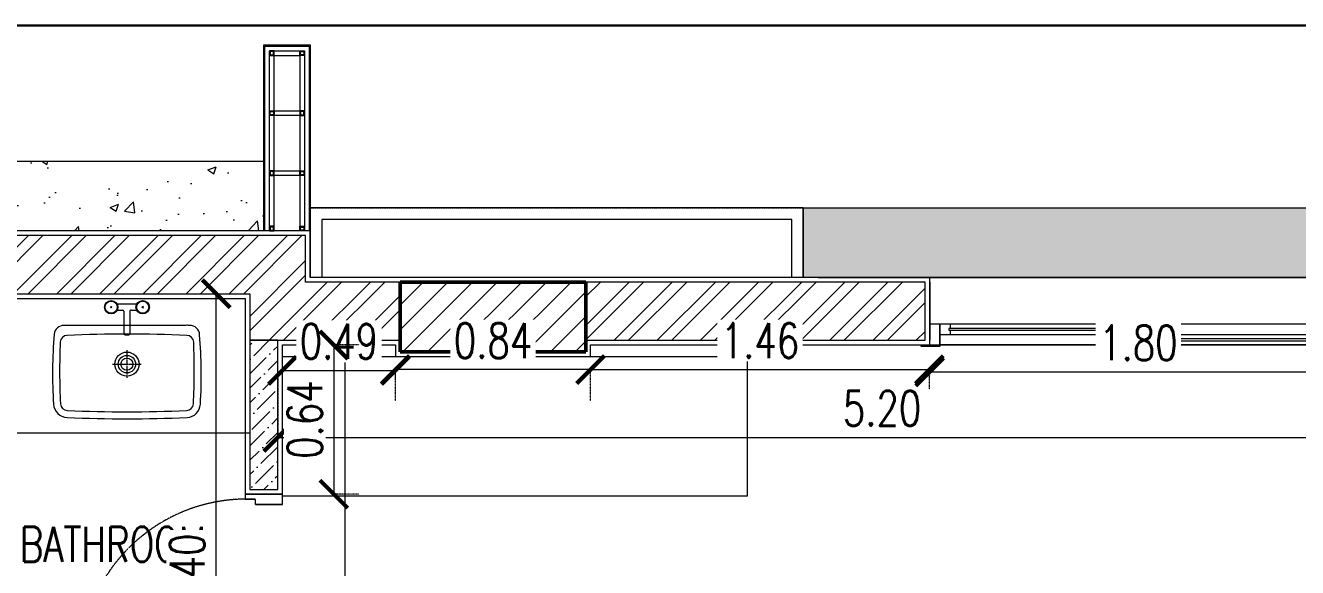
# Model space of a CAD drawing. Header units: metres. Extents: x 0 to 104350, y 982 to 43174.
# Drawn here: x 61033 to 66507, y 24287 to 26618 of the extents above; entities that cross this region are included whole.
import ezdxf
from ezdxf.xclip import XClip

# ---------------------------------------------------------------- set-up
doc = ezdxf.new("R2010")
doc.units = ezdxf.units.M
doc.header["$XCLIPFRAME"] = 2
for name, pattern in [('DASHED2', [0.375, 0.25, -0.125]), ('DOT2', [0.125, 0, -0.125]), ('Suite layout 2$0$AM_DIN_G_W050', [13.75, 9.75, -1.5, 1, -1.5]), ('Suite layout 2$0$HIDDEN2', [0.1875, 0.125, -0.0625])]:
    doc.linetypes.add(name, pattern=pattern)
doc.layers.get('0').update_dxf_attribs({"lineweight": 30})
for name, color, linetype, lineweight in [('A-ANNO-DIMS', 1, 'Continuous', 0), ('A-ANNO-HATCH', 9, 'Continuous', 9), ('A-CLNG-GRID', 2, 'Continuous', 5), ('A-DOOR', 1, 'Continuous', 5), ('A-DOOR-FRAM', 1, 'Continuous', 0), ('A-ELEV-BACK', 1, 'Continuous', 0), ('A-FLOR-OVHD', 1, 'DASHED2', 0), ('A-FURN', 8, 'Continuous', 0), ('A-ROOM-NMBR', 1, 'Continuous', 0), ('A-SANR-FIXD', 1, 'Continuous', 0), ('A-SECT', 1, 'Continuous', 5), ('A-WALL', 3, 'Continuous', 18), ('A-WINDOW', 10, 'Continuous', 5), ('G-ANNO-HATCH', 8, 'Continuous', 0), ('HATCH', 8, 'Continuous', 0), ('S-COLS', 52, 'Continuous', 9)]:
    doc.layers.add(name, color=color, linetype=linetype, lineweight=lineweight)
doc.styles.add('$2$08-M-BLDG-1_50', font='romans.shx', dxfattribs={"width": 0.75, "height": 150})
doc.styles.add('Al-Jazi-text-100', font='romans.shx', dxfattribs={"width": 0.75, "height": 150})
doc.dimstyles.new('Al-Jazi-DIM 100', dxfattribs={"dimtxt": 150, "dimasz": 120, "dimexe": 0, "dimexo": 150, "dimgap": 50, "dimtad": 1, "dimlfac": 0.001, "dimzin": 1, "dimdsep": 46, "dimtxsty": 'Al-Jazi-text-100', "dimblk": 'ARCHTICK', "dimcen": 150, "dimclrd": 1, "dimclre": 256, "dimclrt": 2, "dimadec": 0, "dimazin": 0, "dimtfac": 1, "dimtix": 1, "dimtmove": 2, "dimatfit": 2, "dimfxl": 150, "dimtfill": 1, "dimtolj": 1, "dimlwd": 5, "dimlwe": 5, "dimarcsym": 0})
pattern_1 = [(45, (-134304.42, 35283.02), (-92.807765, 92.807765), []), (45, (-134242.55, 35283.02), (-92.807765, 92.807765), [])]

# ---------------------------------------------------------------- blocks, each defined once
blk = doc.blocks.new('*U120')
for p, q in [((-5317, 135773.3), (-5381.9, 135769.9)), ((-5339.3, 134971), (-5381.9, 135769.9)), ((-5289.4, 134973.7), (-5332, 135772.5)), ((-5376.6, 135670), (-5326.7, 135672.7)), ((-5354.2, 135671.2), (-5322.3, 135073.4)), ((-5349.2, 135671.5), (-5317.3, 135073.7)), ((-5344.7, 135072.2), (-5294.8, 135074.9)), ((-5339.3, 134971), (-5289.4, 134973.7))]:
    blk.add_line(p, q)
at = {"linetype": 'DASHED2'}
blk.add_arc((-5361.9, 135777.3), 806.6, 179.94933, 271.60294, dxfattribs=at)
at = {"layer": 'A-DOOR-FRAM'}
for p, q in [((-5301.7, 135954.4), (-5351.6, 135951.8)), ((-5292.1, 135774.7), (-5301.7, 135954.4)), ((-5292.1, 135774.7), (-5317, 135773.3))]:
    blk.add_line(p, q, dxfattribs=at)
for points in [[(-5351.6, 135951.8), (-5344.7, 135821.9), (-5319.7, 135823.3), (-5317, 135773.3)], [(-6143.5, 135779.3), (-6150.4, 135909.2), (-6200.4, 135906.5), (-6190.8, 135726.7), (-6165.8, 135728.1)], [(-6150.4, 135909.2), (-6143.5, 135779.3), (-6168.5, 135778), (-6165.8, 135728.1)]]:
    blk.add_lwpolyline(points, dxfattribs=at)
blk = doc.blocks.new('Suite layout 2$0$FTYR')
at = {"color": 4, "linetype": 'Suite layout 2$0$AM_DIN_G_W050'}
for p, q in [((-688.7, 13154.5), (-688.7, 13033.3)), ((-750.2, 13093.7), (-627.5, 13093.7))]:
    blk.add_line(p, q, dxfattribs=at)
blk.add_lwpolyline([(-376.1, 13219.7, 0.431589), (-418.4, 13259.6, 0.212962), (-423.5, 13260), (-427.7, 13260.8, 0.172404), (-435.4, 13260.4), (-942.1, 13260.4, 0.047487), (-951.4, 13259.7), (-955.2, 13260, 0.238832), (-959.1, 13259.6, 0.411833), (-1001.2, 13222.6, 0.039685), (-1004.3, 12921.6, 0.391118), (-946.3, 12864.4, 0.021976), (-429.7, 12864.4, 0.386851), (-372.7, 12921.6, 0.037895)], format="xyb", close=True)
for radius in [52, 37.5, 26]:
    blk.add_circle((-688.7, 13093.7), radius)
for centre, radius, start, end in [((-945.4, 13187.3), 30, 91.4479, 177.7601), ((-688.5, 7350.5), 5872.4, 87.4809, 92.5191), ((-431.3, 13187.3), 30, 2.2399, 88.5521), ((1640, 13065.9), 2618.3, 177.3163, 183.1297), ((-3128.5, 13069.1), 2729.8, 356.9309, 2.5066), ((-944.4, 12924.3), 30, 182.6696, 268.5559), ((-432.6, 12924.3), 30, 271.4441, 357.3304), ((-688.6, 18737.9), 5849.2, 267.48225, 272.51775)]:
    blk.add_arc(centre, radius, start, end)
blk = doc.blocks.new('*U138')
for p, q in [((-0.235, 0.0895), (1.4726, 0.0895)), ((-0.235, 0.0448), (-0.235, 0.0895)), ((0.5968, 0.0895), (0.5968, 0.026)), ((0.6418, 0.0895), (0.6418, 0.071)), ((0.6418, 0.063), (0.6418, 0)), ((1.4276, 0.0895), (1.4276, 0.071)), ((1.4276, 0.063), (1.4276, 0.0448)), ((1.4726, 0.0895), (1.4726, 0.0448)), ((1.4726, 0.0448), (-0.235, 0.0448)), ((1.4726, 0.0448), (-0.235, 0.0448)), ((-0.235, 0.0448), (-0.235, 0)), ((-0.235, 0), (1.4726, 0)), ((-0.19, 0.0445), (-0.19, 0.026)), ((-0.19, 0.018), (-0.19, 0)), ((0.5968, 0.018), (0.5968, 0)), ((1.4726, 0), (1.4726, 0.0448))]:
    blk.add_line(p, q)
for points in [[(-0.235, 0.0895), (-0.28, 0.0895), (-0.28, 0), (-0.235, 0)], [(-0.235, 0.0895), (1.4726, 0.0895), (1.4726, 0), (-0.235, 0)], [(0.6304, 0.071), (1.4339, 0.071), (1.4339, 0.063), (0.6304, 0.063)], [(1.4726, 0.0895), (1.5176, 0.0895), (1.5176, 0), (1.4726, 0)], [(-0.315, 0), (-0.235, 0), (-0.235, -0.0069), (-0.315, -0.0069)], [(-0.1963, 0.026), (0.609, 0.026), (0.609, 0.018), (-0.1963, 0.018)], [(1.5526, 0), (1.4726, 0), (1.4726, -0.0069), (1.5526, -0.0069)]]:
    blk.add_lwpolyline(points, close=True)
blk = doc.blocks.new('hjnhgfhgn')
at = {"layer": 'A-FLOR-OVHD'}
blk.add_lwpolyline([(101258.6, -22508.8), (101258.6, -20378.8), (97631.8, -20378.6), (97631.8, -11761.8), (99489.7, -11762.1), (99489.7, -9248.8), (101865.4, -9248.8), (101865.4, -9548.8), (99789.7, -9548.8), (99789.7, -12068.8), (97935.6, -12068.8), (97935.6, -14397.7), (97935.6, -20078.8), (101258.6, -20078.8), (101258.6, -22838.8)], dxfattribs=at)
blk.add_lwpolyline([(102065.4, -9448.9), (106681, -9449.1), (106681.1, -9249.2), (119821.4, -9248.9), (119821.4, -9448.8), (124432.6, -9448.8), (124432.6, -9748.8), (119521.4, -9748.8), (119521.4, -9548.8), (118379, -9549.7), (118379.3, -9548.8), (116502.9, -9548.8), (116502.9, -9549.9), (110624.8, -9549.9), (110624.9, -9548.9), (107856.9, -9548.8), (107856.9, -9548.8), (106976.6, -9548.8), (106976.6, -9748.8), (102065.4, -9748.8)], close=True, dxfattribs=at)
blk = doc.blocks.new('B GF')
at = {"layer": 'A-ANNO-HATCH', "true_color": 0x939598}
h = blk.add_hatch(dxfattribs=at)
h.set_pattern_fill('AR-CONC', color=252, scale=50)
h.set_pattern_definition([(50, (0, 0), (358.6301, -31.37607), [37.5, -412.5]), (355, (0, 0), (-69.3757, 376.0961), [30, -330]), (100.45144, (29.9, -2.6), (289.2544, 344.72), [31.8701, -350.5711]), (46.1842, (0, 100), (533.6207, -82.7596), [56.25, -618.75]), (96.63564, (44.47, 93.1), (467.331, 487.0593), [47.8052, -525.8569]), (351.18416, (0, 100), (467.331, 487.0593), [45, -495]), (21, (50, 75), (298.4535, -201.30945), [37.5, -412.5]), (326, (50, 75), (121.6577, 362.575), [30, -330]), (71.45144, (74.87, 58.22), (420.1112, 161.2656), [31.8701, -350.5711]), (37.5, (0, 0), (6.07993, 166.44693), [0, -326, 0, -335, 0, -331.25]), (7.5, (0, 0), (131.53477, 197.20586), [0, -191, 0, -318.5, 0, -126.25]), (327.5, (-111.5, 0), (266.91122, -11.27744), [0, -125, 0, -390, 0, -517.5]), (317.5, (-161.5, 0), (291.5931, 50.0525), [0, -162.5, 0, -259, 0, -367.5])])
h.paths.add_polyline_path([(147038.3, -10522.1), (146738.3, -10522.1), (146738.3, -9248.8), (149114, -9248.8), (149114, -9548.8), (147038.3, -9548.8)])
h = blk.add_hatch(dxfattribs=at)
h.set_pattern_fill('AR-CONC', color=252, scale=50)
h.set_pattern_definition([(50, (0, -9699.07), (358.6301, -31.37607), [37.5, -412.5]), (355, (0, -9699.07), (-69.3757, 376.0961), [30, -330]), (100.45144, (29.9, -9701.7), (289.2544, 344.72), [31.8701, -350.57106]), (46.1842, (0, -9599.07), (533.6207, -82.7596), [56.25, -618.75]), (96.63564, (44.47, -9605.96), (467.331, 487.0593), [47.8052, -525.8569]), (351.18416, (0, -9599.07), (467.331, 487.0593), [45, -495]), (21, (50, -9624.07), (298.45353, -201.30945), [37.5, -412.5]), (326, (50, -9624.07), (121.6577, 362.575), [30, -330]), (71.45144, (74.87, -9640.84), (420.1112, 161.2656), [31.8701, -350.57106]), (37.5, (0, -9699.07), (6.07993, 166.44693), [0, -326, 0, -335, 0, -331.25]), (7.5, (0, -9699.07), (131.53477, 197.20586), [0, -191, 0, -318.5, 0, -126.25]), (327.5, (-111.5, -9699.07), (266.91122, -11.27744), [0, -125, 0, -390, 0, -517.5]), (317.5, (-161.5, -9699.07), (291.5931, 50.0525), [0, -162.5, 0, -259, 0, -367.5])])
h.paths.add_polyline_path([(161718.1, -9548.8), (161711.7, -9248.4), (163283.3, -9248.4), (163289.7, -9548.8)])
h.paths.add_polyline_path([(169559.5, -9748.8), (169559.5, -9448.8), (167070, -9448.8), (167070, -9248.8), (153928.5, -9249.1), (153930.7, -9449.1), (151437.9, -9448.8), (151435.8, -9748.8), (154229.7, -9748.8), (154229.7, -9548.8), (166691, -9548.9), (166691, -9748.9), (171671.1, -9748.8), (171671.1, -9748.8)])
at = {"layer": 'A-ANNO-DIMS'}
blk.add_lwpolyline([(147038.3, -10522.1), (146738.3, -10522.1), (146738.3, -9248.8), (149114, -9248.8), (149114, -9548.8), (147038.3, -9548.8)], close=True, dxfattribs=at)
at = {"layer": 'A-ELEV-BACK'}
blk.add_lwpolyline([(171671.1, -9448.8), (171671.1, -9748.8), (166691, -9748.9), (166691, -9548.9), (154229.6, -9548.8), (154229.6, -9748.8), (151435.8, -9748.8), (151435.8, -9448.8), (153929.6, -9449.1), (153929.6, -9249.1), (167070, -9248.8), (167070, -9448.8)], close=True, dxfattribs=at)
blk = doc.blocks.new('gfbgg')
at = {"layer": 'A-ELEV-BACK'}
for points in [[(104187.1, -9748.8), (104187.1, -9448.7), (102065.4, -9448.7), (102065.4, -9748.8)], [(104137.1, -9748.8), (104137.1, -9498.7), (102115.4, -9498.7), (102115.4, -9748.8)]]:
    blk.add_lwpolyline(points, dxfattribs=at)
blk = doc.blocks.new('gtrgtgrtgtg')
at = {"layer": 'A-CLNG-GRID'}
blk.add_lwpolyline([(101865.4, -9548.8), (101865.4, -9148.8), (101865.4, -8748.8), (102065.4, -8748.8), (102065.4, -9548.8)], dxfattribs=at)
at = {"layer": 'A-SECT'}
for points in [[(101870.4, -9548.8), (101870.4, -9148.8), (101870.4, -8753.8), (102060.4, -8753.8), (102060.4, -9548.8)], [(101890.4, -9548.8), (101890.4, -9148.8), (101890.4, -8773.8), (102040.4, -8773.8), (102040.4, -9548.8)], [(101910.4, -9548.8), (101910.4, -9148.8), (101910.4, -8793.9), (102020.4, -8793.9), (102020.4, -9548.8)]]:
    blk.add_lwpolyline(points, dxfattribs=at)
for points in [[(101890.4, -8793.8), (101910.4, -8793.8), (101910.4, -8773.8), (101890.4, -8773.8)], [(101893.4, -8790.8), (101907.4, -8790.8), (101907.4, -8776.8), (101893.4, -8776.8)], [(102040.4, -8793.8), (102020.4, -8793.8), (102020.4, -8773.8), (102040.4, -8773.8)], [(102037.4, -8790.8), (102023.4, -8790.8), (102023.4, -8776.8), (102037.4, -8776.8)], [(101890.4, -9032.2), (101910.4, -9032.2), (101910.4, -9052.2), (101890.4, -9052.2)], [(101893.4, -9035.2), (101907.4, -9035.2), (101907.4, -9049.2), (101893.4, -9049.2)], [(101910.4, -9032.2), (102020.4, -9032.2), (102020.4, -9052.2), (101910.4, -9052.2)], [(102040.4, -9032.2), (102020.4, -9032.2), (102020.4, -9052.2), (102040.4, -9052.2)], [(102037.4, -9035.2), (102023.4, -9035.2), (102023.4, -9049.2), (102037.4, -9049.2)], [(101890.4, -9310.5), (101910.4, -9310.5), (101910.4, -9290.5), (101890.4, -9290.5)], [(101893.4, -9307.5), (101907.4, -9307.5), (101907.4, -9293.5), (101893.4, -9293.5)], [(101910.4, -9290.5), (102020.4, -9290.5), (102020.4, -9310.5), (101910.4, -9310.5)], [(102040.4, -9310.5), (102020.4, -9310.5), (102020.4, -9290.5), (102040.4, -9290.5)], [(102037.4, -9307.5), (102023.4, -9307.5), (102023.4, -9293.5), (102037.4, -9293.5)], [(101890.4, -9548.8), (101910.4, -9548.8), (101910.4, -9528.8), (101890.4, -9528.8)], [(101893.4, -9545.8), (101907.4, -9545.8), (101907.4, -9531.8), (101893.4, -9531.8)], [(102040.4, -9548.8), (102020.4, -9548.8), (102020.4, -9528.8), (102040.4, -9528.8)], [(102037.4, -9545.8), (102023.4, -9545.8), (102023.4, -9531.8), (102037.4, -9531.8)]]:
    blk.add_lwpolyline(points, close=True, dxfattribs=at)
blk = doc.blocks.new('Typical')
at = {"layer": 'S-COLS'}
h = blk.add_hatch(dxfattribs=at)
h.set_pattern_fill('FP_1', color=256, scale=1000, style=0, pattern_type=2)
h.set_pattern_definition([(45, (116748.97, -54336.016), (-53.033, 53.033), [])])
h.paths.add_polyline_path([(105916.2, -40786.4), (105916.2, -40486.4), (105116.2, -40486.4), (105116.2, -40786.4)])
at = {"layer": 'S-COLS', "lineweight": 50}
for p, q in [((105916.2, -40486.4), (105116.2, -40486.4)), ((105116.2, -40486.4), (105116.2, -40786.4)), ((105916.2, -40786.4), (105916.2, -40486.4)), ((105116.2, -40786.4), (105916.2, -40786.4))]:
    blk.add_line(p, q, dxfattribs=at)
blk = doc.blocks.new('_ArchTick')
at = {"color": 0, "linetype": 'ByBlock', "const_width": 0.15}
blk.add_lwpolyline([(-0.5, -0.5), (0.5, 0.5)], dxfattribs=at)
blk = doc.blocks.new('*D435')
at = {"layer": 'A-ANNO-DIMS', "linetype": 'DOT2', "lineweight": 5, "transparency": 16777216}
for p, q in [((61848.3, 25464.2), (61853.9, 25464.2)), ((61848.4, 23064.2), (61853.9, 23064.2))]:
    blk.add_line(p, q, dxfattribs=at)
at = {"layer": 'A-ANNO-DIMS', "color": 1, "lineweight": 5, "transparency": 16777216}
blk.add_line((61853.9, 23064.2), (61853.9, 25464.2), dxfattribs=at)
at = {"layer": 'Defpoints', "color": 0, "transparency": 16777216}
for p in [(61853.9, 25464.2), (61998.3, 25464.2), (61998.4, 23064.2)]:
    blk.add_point(p, dxfattribs=at)
at = {"layer": 'A-ANNO-DIMS', "color": 1, "lineweight": 5, "transparency": 16777216, "xscale": 120, "yscale": 120, "zscale": 120}
for p, rotation in [((61853.9, 25464.2), 90), ((61853.9, 23064.2), 270)]:
    blk.add_blockref('_ArchTick', p, dxfattribs=dict(at, rotation=rotation))
at = {"layer": 'A-ANNO-DIMS', "color": 2, "transparency": 16777216, "insert": (61728.9, 24264.2), "char_height": 150, "attachment_point": 5, "rotation": 90, "style": 'Al-Jazi-text-100', "bg_fill": 3, "box_fill_scale": 1.1, "bg_fill_color": 256, "bg_fill_true_color": 13158600, "bg_fill_transparency": 0}
blk.add_mtext('\\A1;2.40', dxfattribs=at)
blk = doc.blocks.new('*D437')
at = {"layer": 'A-ANNO-DIMS', "linetype": 'DOT2', "lineweight": 5, "transparency": 16777216}
for p, q in [((62118.4, 25114.2), (62118.4, 24846.4)), ((67319.5, 25114.2), (67319.5, 24846.4))]:
    blk.add_line(p, q, dxfattribs=at)
at = {"layer": 'A-ANNO-DIMS', "color": 1, "lineweight": 5, "transparency": 16777216}
blk.add_line((62118.4, 24846.4), (67319.5, 24846.4), dxfattribs=at)
at = {"layer": 'Defpoints', "color": 0, "transparency": 16777216}
for p in [(62118.4, 25264.2), (67319.5, 25264.2), (67319.5, 24846.4)]:
    blk.add_point(p, dxfattribs=at)
at = {"layer": 'A-ANNO-DIMS', "color": 1, "lineweight": 5, "transparency": 16777216, "xscale": 120, "yscale": 120, "zscale": 120, "rotation": 180}
blk.add_blockref('_ArchTick', (62118.4, 24846.4), dxfattribs=at)
at = {"layer": 'A-ANNO-DIMS', "color": 1, "lineweight": 5, "transparency": 16777216, "xscale": 120, "yscale": 120, "zscale": 120}
blk.add_blockref('_ArchTick', (67319.5, 24846.4), dxfattribs=at)
at = {"layer": 'A-ANNO-DIMS', "color": 2, "transparency": 16777216, "insert": (64718.9, 24971.4), "char_height": 150, "attachment_point": 5, "style": 'Al-Jazi-text-100', "bg_fill": 3, "box_fill_scale": 1.1, "bg_fill_color": 256, "bg_fill_true_color": 13158600, "bg_fill_transparency": 0}
blk.add_mtext('\\A1;5.20', dxfattribs=at)
blk = doc.blocks.new('*D442')
at = {"layer": 'A-ANNO-DIMS', "linetype": 'DOT2', "lineweight": 5, "transparency": 16777216}
for p, q in [((62268.4, 25264.2), (62407.8, 25264.2)), ((62268.4, 21264.2), (62407.8, 21264.2))]:
    blk.add_line(p, q, dxfattribs=at)
at = {"layer": 'A-ANNO-DIMS', "color": 1, "lineweight": 5, "transparency": 16777216}
blk.add_line((62407.8, 21264.2), (62407.8, 25264.2), dxfattribs=at)
at = {"layer": 'Defpoints', "color": 0, "transparency": 16777216}
for p in [(62118.4, 25264.2), (62407.8, 25264.2), (62118.4, 21264.2)]:
    blk.add_point(p, dxfattribs=at)
at = {"layer": 'A-ANNO-DIMS', "color": 1, "lineweight": 5, "transparency": 16777216, "xscale": 120, "yscale": 120, "zscale": 120}
for p, rotation in [((62407.8, 25264.2), 90), ((62407.8, 21264.2), 270)]:
    blk.add_blockref('_ArchTick', p, dxfattribs=dict(at, rotation=rotation))
at = {"layer": 'A-ANNO-DIMS', "color": 2, "transparency": 16777216, "insert": (62282.8, 23264.2), "char_height": 150, "attachment_point": 5, "rotation": 90, "style": 'Al-Jazi-text-100', "bg_fill": 3, "box_fill_scale": 1.1, "bg_fill_color": 256, "bg_fill_true_color": 13158600, "bg_fill_transparency": 0}
blk.add_mtext('\\A1;4.00', dxfattribs=at)
blk = doc.blocks.new('*D628')
at = {"layer": 'A-ANNO-DIMS', "linetype": 'DOT2', "lineweight": 5, "transparency": 16777216}
for p, q in [((63464.8, 25004.1), (63464.8, 25138)), ((64922.3, 25054.1), (64922.3, 25138))]:
    blk.add_line(p, q, dxfattribs=at)
at = {"layer": 'A-ANNO-DIMS', "color": 1, "lineweight": 5, "transparency": 16777216}
blk.add_line((63464.8, 25138), (64922.3, 25138), dxfattribs=at)
at = {"layer": 'Defpoints', "color": 0, "transparency": 16777216}
for p in [(64922.3, 25204.1), (63464.8, 25154.1), (64922.3, 25138)]:
    blk.add_point(p, dxfattribs=at)
at = {"layer": 'A-ANNO-DIMS', "color": 1, "lineweight": 5, "transparency": 16777216, "xscale": 120, "yscale": 120, "zscale": 120, "rotation": 180}
blk.add_blockref('_ArchTick', (63464.8, 25138), dxfattribs=at)
at = {"layer": 'A-ANNO-DIMS', "color": 1, "lineweight": 5, "transparency": 16777216, "xscale": 120, "yscale": 120, "zscale": 120}
blk.add_blockref('_ArchTick', (64922.3, 25138), dxfattribs=at)
at = {"layer": 'A-ANNO-DIMS', "color": 2, "transparency": 16777216, "insert": (64193.6, 25263), "char_height": 150, "attachment_point": 5, "style": 'Al-Jazi-text-100', "bg_fill": 3, "box_fill_scale": 1.1, "bg_fill_color": 256, "bg_fill_true_color": 13158600, "bg_fill_transparency": 0}
blk.add_mtext('\\A1;1.46', dxfattribs=at)
blk = doc.blocks.new('*D629')
at = {"layer": 'A-ANNO-DIMS', "linetype": 'DOT2', "lineweight": 5, "transparency": 16777216}
for p, q in [((62624.8, 25004.1), (62624.8, 25138)), ((63464.8, 25004.1), (63464.8, 25138))]:
    blk.add_line(p, q, dxfattribs=at)
at = {"layer": 'A-ANNO-DIMS', "color": 1, "lineweight": 5, "transparency": 16777216}
blk.add_line((63464.8, 25138), (62624.8, 25138), dxfattribs=at)
at = {"layer": 'Defpoints', "color": 0, "transparency": 16777216}
for p in [(62624.8, 25154.1), (62624.8, 25138), (63464.8, 25154.1)]:
    blk.add_point(p, dxfattribs=at)
at = {"layer": 'A-ANNO-DIMS', "color": 1, "lineweight": 5, "transparency": 16777216, "xscale": 120, "yscale": 120, "zscale": 120, "rotation": 180}
blk.add_blockref('_ArchTick', (62624.8, 25138), dxfattribs=at)
at = {"layer": 'A-ANNO-DIMS', "color": 1, "lineweight": 5, "transparency": 16777216, "xscale": 120, "yscale": 120, "zscale": 120}
blk.add_blockref('_ArchTick', (63464.8, 25138), dxfattribs=at)
at = {"layer": 'A-ANNO-DIMS', "color": 2, "transparency": 16777216, "insert": (63044.8, 25263), "char_height": 150, "attachment_point": 5, "style": 'Al-Jazi-text-100', "bg_fill": 3, "box_fill_scale": 1.1, "bg_fill_color": 256, "bg_fill_true_color": 13158600, "bg_fill_transparency": 0}
blk.add_mtext('\\A1;0.84', dxfattribs=at)
blk = doc.blocks.new('*D630')
at = {"layer": 'A-ANNO-DIMS', "linetype": 'DOT2', "lineweight": 5, "transparency": 16777216}
for p, q in [((62138.4, 25094.2), (62138.4, 25134.3)), ((62624.8, 25094.2), (62624.8, 25134.3))]:
    blk.add_line(p, q, dxfattribs=at)
at = {"layer": 'A-ANNO-DIMS', "color": 1, "lineweight": 5, "transparency": 16777216}
blk.add_line((62138.4, 25134.3), (62624.8, 25134.3), dxfattribs=at)
at = {"layer": 'Defpoints', "color": 0, "transparency": 16777216}
for p in [(62138.4, 25244.2), (62624.8, 25244.2), (62624.8, 25134.3)]:
    blk.add_point(p, dxfattribs=at)
at = {"layer": 'A-ANNO-DIMS', "color": 1, "lineweight": 5, "transparency": 16777216, "xscale": 120, "yscale": 120, "zscale": 120, "rotation": 180}
blk.add_blockref('_ArchTick', (62138.4, 25134.3), dxfattribs=at)
at = {"layer": 'A-ANNO-DIMS', "color": 1, "lineweight": 5, "transparency": 16777216, "xscale": 120, "yscale": 120, "zscale": 120}
blk.add_blockref('_ArchTick', (62624.8, 25134.3), dxfattribs=at)
at = {"layer": 'A-ANNO-DIMS', "color": 2, "transparency": 16777216, "insert": (62381.6, 25259.3), "char_height": 150, "attachment_point": 5, "style": 'Al-Jazi-text-100', "bg_fill": 3, "box_fill_scale": 1.1, "bg_fill_color": 256, "bg_fill_true_color": 13158600, "bg_fill_transparency": 0}
blk.add_mtext('\\A1;0.49', dxfattribs=at)
blk = doc.blocks.new('*D631')
at = {"layer": 'A-ANNO-DIMS', "linetype": 'DOT2', "lineweight": 5, "transparency": 16777216}
for p, q in [((62468.4, 25244.2), (62359.9, 25244.2)), ((62468.4, 24602.3), (62359.9, 24602.3))]:
    blk.add_line(p, q, dxfattribs=at)
at = {"layer": 'A-ANNO-DIMS', "color": 1, "lineweight": 5, "transparency": 16777216}
blk.add_line((62359.9, 25244.2), (62359.9, 24602.3), dxfattribs=at)
at = {"layer": 'Defpoints', "color": 0, "transparency": 16777216}
for p in [(62318.4, 25244.2), (62318.4, 24602.3), (62359.9, 24602.3)]:
    blk.add_point(p, dxfattribs=at)
at = {"layer": 'A-ANNO-DIMS', "color": 1, "lineweight": 5, "transparency": 16777216, "xscale": 120, "yscale": 120, "zscale": 120}
for p, rotation in [((62359.9, 25244.2), 90), ((62359.9, 24602.3), 270)]:
    blk.add_blockref('_ArchTick', p, dxfattribs=dict(at, rotation=rotation))
at = {"layer": 'A-ANNO-DIMS', "color": 2, "transparency": 16777216, "insert": (62234.9, 24923.2), "char_height": 150, "attachment_point": 5, "rotation": 90, "style": 'Al-Jazi-text-100', "bg_fill": 3, "box_fill_scale": 1.1, "bg_fill_color": 256, "bg_fill_true_color": 13158600, "bg_fill_transparency": 0}
blk.add_mtext('\\A1;0.64', dxfattribs=at)
blk = doc.blocks.new('*D632')
at = {"layer": 'A-ANNO-DIMS', "linetype": 'DOT2', "lineweight": 5, "transparency": 16777216}
for p, q in [((64923.8, 25114.2), (64923.8, 25128)), ((66719.9, 25114.2), (66719.9, 25128))]:
    blk.add_line(p, q, dxfattribs=at)
at = {"layer": 'A-ANNO-DIMS', "color": 1, "lineweight": 5, "transparency": 16777216}
blk.add_line((64923.8, 25128), (66719.9, 25128), dxfattribs=at)
at = {"layer": 'Defpoints', "color": 0, "transparency": 16777216}
for p in [(64923.8, 25264.2), (66719.9, 25264.2), (66719.9, 25128)]:
    blk.add_point(p, dxfattribs=at)
at = {"layer": 'A-ANNO-DIMS', "color": 1, "lineweight": 5, "transparency": 16777216, "xscale": 120, "yscale": 120, "zscale": 120, "rotation": 180}
blk.add_blockref('_ArchTick', (64923.8, 25128), dxfattribs=at)
at = {"layer": 'A-ANNO-DIMS', "color": 1, "lineweight": 5, "transparency": 16777216, "xscale": 120, "yscale": 120, "zscale": 120}
blk.add_blockref('_ArchTick', (66719.9, 25128), dxfattribs=at)
at = {"layer": 'A-ANNO-DIMS', "color": 2, "transparency": 16777216, "insert": (65821.9, 25253), "char_height": 150, "attachment_point": 5, "style": 'Al-Jazi-text-100', "bg_fill": 3, "box_fill_scale": 1.1, "bg_fill_color": 256, "bg_fill_true_color": 13158600, "bg_fill_transparency": 0}
blk.add_mtext('\\A1;1.80', dxfattribs=at)

msp = doc.modelspace()

# ---------------------------------------------------------------- hatches: boundary and pattern name
at = {"layer": 'G-ANNO-HATCH'}
h = msp.add_hatch(dxfattribs=at)
h.set_pattern_fill('ANSI32', color=256, scale=350)
h.set_pattern_definition(pattern_1)
h.paths.add_polyline_path([(62644.791, 25514.173), (62238.21, 25514.173), (62238.21, 25714.173), (60802.533, 25714.173), (60802.533, 25464.173), (61998.426, 25464.173), (61998.426, 25264.173), (62644.791, 25264.173)])
h = msp.add_hatch(dxfattribs=at)
h.set_pattern_fill('ANSI32', color=256, scale=350)
h.set_pattern_definition(pattern_1)
h.paths.add_polyline_path([(64903.766, 25514.173), (63444.791, 25514.173), (63444.791, 25264.173), (64206.426, 25264.173), (64326.426, 25264.173), (64903.766, 25264.173)])
h = msp.add_hatch(dxfattribs=at)
h.set_pattern_fill('ANSI36', color=256, scale=350)
h.set_pattern_definition([(45, (-134304.42, 35283.02), (23.201941, 85.073785), [109.375, -21.875, 0, -21.875])])
h.paths.add_polyline_path([(62118.426, 25264.173), (61998.426, 25264.173), (61998.426, 24622.304), (62118.426, 24622.304)])

# ---------------------------------------------------------------- linework, layer by layer
msp.add_lwpolyline([(57299.914, 14508.598), (73628.025, 14508.598), (73628.025, 26618.05), (57299.914, 26618.05)], close=True)
at = {"layer": 'A-CLNG-GRID'}
msp.add_lwpolyline([(60272.533, 24464.173), (60272.533, 25394.173), (60822.533, 25394.173), (60822.533, 25444.173), (61978.426, 25444.173), (61978.426, 24602.304), (62138.426, 24602.304), (62138.426, 25244.173), (62624.791, 25244.173), (62624.791, 25194.173), (63464.791, 25194.173), (63464.791, 25244.173), (64923.766, 25244.173), (64923.766, 25534.173), (62258.21, 25534.173), (62258.21, 25734.173), (59982.533, 25734.173), (59982.533, 24464.173)], close=True, dxfattribs=at)
at = {"layer": 'A-SANR-FIXD'}
for p, q in [((61372.834, 25406.535), (61375.476, 25406.535)), ((61372.834, 25406.534), (61375.476, 25406.534)), ((61373.462, 25412.52), (61376.047, 25411.971)), ((61373.462, 25412.519), (61376.047, 25411.97)), ((61373.463, 25400.549), (61376.048, 25401.099)), ((61373.463, 25400.549), (61376.048, 25401.098)), ((61375.322, 25418.244), (61377.736, 25417.169)), ((61375.322, 25418.243), (61377.736, 25417.169)), ((61378.331, 25423.456), (61380.469, 25421.903)), ((61378.331, 25423.455), (61380.469, 25421.902)), ((61382.358, 25427.929), (61384.126, 25425.965)), ((61382.358, 25427.928), (61384.126, 25425.964)), ((61387.226, 25431.466), (61388.548, 25429.178)), ((61387.226, 25431.466), (61388.548, 25429.177)), ((61392.724, 25433.914), (61393.541, 25431.401)), ((61392.724, 25433.914), (61393.541, 25431.401)), ((61405.114, 25410.029), (61398.129, 25403.043)), ((61398.129, 25410.028), (61405.114, 25403.044)), ((61405.114, 25410.028), (61398.129, 25403.043)), ((61398.129, 25410.028), (61405.114, 25403.043)), ((61398.611, 25435.166), (61398.887, 25432.538)), ((61398.611, 25435.165), (61398.887, 25432.537)), ((61404.629, 25435.166), (61404.353, 25432.538)), ((61404.629, 25435.165), (61404.353, 25432.538)), ((61410.516, 25433.915), (61409.699, 25431.402)), ((61410.516, 25433.914), (61409.699, 25431.401)), ((61416.014, 25431.468), (61414.693, 25429.179)), ((61416.014, 25431.467), (61414.693, 25429.178)), ((61420.883, 25427.93), (61419.115, 25425.966)), ((61420.883, 25427.93), (61419.115, 25425.967)), ((61424.91, 25423.458), (61422.772, 25421.905)), ((61424.91, 25423.457), (61422.772, 25421.904)), ((61427.919, 25418.246), (61425.506, 25417.171)), ((61427.919, 25418.246), (61425.506, 25417.171)), ((61429.779, 25412.523), (61427.195, 25411.973)), ((61429.779, 25412.522), (61427.195, 25411.972)), ((61429.78, 25400.552), (61427.195, 25401.101)), ((61429.78, 25400.551), (61427.195, 25401.101)), ((61511.211, 25419.241), (61427.455, 25419.237)), ((61511.211, 25419.24), (61427.455, 25419.237)), ((61430.409, 25406.537), (61427.766, 25406.537)), ((61430.409, 25406.537), (61427.766, 25406.537)), ((61508.258, 25406.541), (61510.901, 25406.541)), ((61508.258, 25406.54), (61510.901, 25406.54)), ((61508.887, 25412.526), (61511.472, 25411.977)), ((61508.887, 25412.526), (61511.472, 25411.976)), ((61508.888, 25400.556), (61511.472, 25401.105)), ((61508.888, 25400.555), (61511.472, 25401.104)), ((61510.747, 25418.25), (61513.161, 25417.175)), ((61510.747, 25418.249), (61513.161, 25417.175)), ((61513.755, 25423.462), (61515.893, 25421.909)), ((61513.755, 25423.461), (61515.893, 25421.908)), ((61517.782, 25427.935), (61519.55, 25425.971)), ((61517.782, 25427.934), (61519.55, 25425.97)), ((61522.651, 25431.472), (61523.972, 25429.184)), ((61522.651, 25431.472), (61523.972, 25429.183)), ((61528.149, 25433.92), (61528.965, 25431.407)), ((61528.149, 25433.92), (61528.965, 25431.407)), ((61533.553, 25410.035), (61540.539, 25403.05)), ((61533.553, 25410.034), (61540.539, 25403.049)), ((61540.538, 25410.035), (61533.554, 25403.05)), ((61540.538, 25410.034), (61533.554, 25403.049)), ((61534.036, 25435.172), (61534.312, 25432.544)), ((61534.036, 25435.171), (61534.312, 25432.543)), ((61540.054, 25435.172), (61539.778, 25432.544)), ((61540.054, 25435.172), (61539.778, 25432.544)), ((61545.941, 25433.921), (61545.124, 25431.408)), ((61545.941, 25433.921), (61545.124, 25431.408)), ((61551.439, 25431.474), (61550.118, 25429.185)), ((61551.439, 25431.473), (61550.118, 25429.185)), ((61556.308, 25427.936), (61554.54, 25425.972)), ((61556.308, 25427.936), (61554.54, 25425.973)), ((61560.335, 25423.464), (61558.197, 25421.911)), ((61560.335, 25423.464), (61558.197, 25421.91)), ((61563.344, 25418.252), (61560.93, 25417.178)), ((61563.344, 25418.252), (61560.93, 25417.177)), ((61565.204, 25412.529), (61562.62, 25411.979)), ((61565.204, 25412.528), (61562.62, 25411.979)), ((61565.205, 25400.558), (61562.62, 25401.107)), ((61565.205, 25400.558), (61562.62, 25401.107)), ((61565.834, 25406.543), (61563.191, 25406.543)), ((61565.834, 25406.543), (61563.191, 25406.543)), ((61375.323, 25394.826), (61377.737, 25395.901)), ((61375.323, 25394.825), (61377.737, 25395.9)), ((61378.332, 25389.614), (61380.47, 25391.167)), ((61378.332, 25389.613), (61380.47, 25391.167)), ((61382.359, 25385.142), (61384.127, 25387.106)), ((61382.359, 25385.141), (61384.127, 25387.105)), ((61387.229, 25381.605), (61388.55, 25383.893)), ((61387.229, 25381.604), (61388.55, 25383.892)), ((61392.727, 25379.157), (61393.543, 25381.67)), ((61392.727, 25379.156), (61393.543, 25381.669)), ((61398.613, 25377.906), (61398.889, 25380.534)), ((61398.613, 25377.905), (61398.889, 25380.533)), ((61404.632, 25377.906), (61404.355, 25380.534)), ((61404.632, 25377.906), (61404.355, 25380.533)), ((61410.518, 25379.158), (61409.702, 25381.671)), ((61410.518, 25379.157), (61409.702, 25381.67)), ((61416.016, 25381.606), (61414.695, 25383.894)), ((61416.016, 25381.605), (61414.695, 25383.894)), ((61420.885, 25385.144), (61419.117, 25387.107)), ((61420.885, 25385.143), (61419.117, 25387.106)), ((61424.912, 25389.616), (61422.774, 25391.169)), ((61424.912, 25389.615), (61422.774, 25391.169)), ((61427.921, 25394.828), (61425.507, 25395.903)), ((61427.921, 25394.828), (61425.507, 25395.902)), ((61427.457, 25393.837), (61451.634, 25393.838)), ((61456.634, 25388.838), (61456.638, 25292.758)), ((61482.034, 25388.839), (61482.038, 25292.759)), ((61487.034, 25393.839), (61511.212, 25393.84)), ((61510.748, 25394.832), (61513.162, 25395.907)), ((61510.748, 25394.831), (61513.162, 25395.906)), ((61512.034, 25393.841), (61511.212, 25393.841)), ((61513.757, 25389.62), (61515.895, 25391.173)), ((61513.757, 25389.62), (61515.895, 25391.173)), ((61517.784, 25385.148), (61519.552, 25387.112)), ((61517.784, 25385.147), (61519.552, 25387.111)), ((61522.653, 25381.611), (61523.974, 25383.899)), ((61522.653, 25381.61), (61523.974, 25383.898)), ((61528.151, 25379.163), (61528.968, 25381.676)), ((61528.151, 25379.162), (61528.968, 25381.676)), ((61534.038, 25377.912), (61534.314, 25380.54)), ((61534.038, 25377.911), (61534.314, 25380.539)), ((61540.056, 25377.912), (61539.78, 25380.54)), ((61540.056, 25377.912), (61539.78, 25380.54)), ((61545.943, 25379.164), (61545.126, 25381.677)), ((61545.943, 25379.163), (61545.126, 25381.676)), ((61551.441, 25381.612), (61550.12, 25383.9)), ((61551.441, 25381.611), (61550.12, 25383.9)), ((61556.31, 25385.15), (61554.541, 25387.113)), ((61556.31, 25385.149), (61554.541, 25387.113)), ((61560.336, 25389.622), (61558.199, 25391.175)), ((61560.336, 25389.622), (61558.199, 25391.175)), ((61563.345, 25394.834), (61560.931, 25395.909)), ((61563.345, 25394.834), (61560.931, 25395.908)), ((61461.638, 25287.758), (61477.038, 25287.759))]:
    msp.add_line(p, q, dxfattribs=at)
msp.add_lwpolyline([(60337.737, 24864.103), (60337.751, 25464.103), (61998.426, 25464.173), (61998.412, 24864.173)], close=True, dxfattribs=at)
for centre, radius in [((61401.621, 25406.536), 28.788), ((61401.621, 25406.535), 28.788), ((61401.621, 25406.536), 26.145), ((61401.621, 25406.535), 26.145), ((61537.046, 25406.542), 28.788), ((61537.046, 25406.542), 26.145)]:
    msp.add_circle(centre, radius, dxfattribs=at)
for centre, start, end in [((61451.634, 25388.838), 0.002596, 90.002596), ((61487.034, 25388.839), 90.002596, 180.002596), ((61461.638, 25292.758), 180.002596, 270.002596), ((61477.038, 25292.758), 270.002596, 0.002596)]:
    msp.add_arc(centre, 5, start, end, dxfattribs=at)
at = {"layer": 'A-WALL'}
msp.add_lwpolyline([(60252.533, 24484.173), (60252.533, 25414.173), (60802.533, 25414.173), (60802.533, 25464.173), (61998.426, 25464.173), (61998.426, 24622.304), (62118.426, 24622.304), (62118.426, 25264.173), (62644.791, 25264.173), (62644.791, 25214.173), (63444.791, 25214.173), (63444.791, 25264.173), (64903.766, 25264.173), (64903.766, 25514.173), (62238.21, 25514.173), (62238.21, 25714.173), (60002.533, 25714.173), (60002.533, 24484.173)], close=True, dxfattribs=at)
at = {"layer": 'A-WINDOW'}
msp.add_line((64443.887, 25534.173), (66743.887, 25534.173), dxfattribs=at)
msp.add_lwpolyline([(64923.766, 25514.173), (64923.766, 25264.173)], dxfattribs=at)
at = {"layer": 'HATCH'}
for points in [[(62644.791, 25514.173), (62238.21, 25514.173), (62238.21, 25714.173), (60802.533, 25714.173), (60802.533, 25464.173), (61998.426, 25464.173), (61998.426, 25264.173), (62644.791, 25264.173)], [(64903.766, 25514.173), (63444.791, 25514.173), (63444.791, 25264.173), (64206.426, 25264.173), (64326.426, 25264.173), (64903.766, 25264.173)], [(62118.426, 25264.173), (61998.426, 25264.173), (61998.426, 24622.304), (62118.426, 24622.304), (62118.426, 25264.173)]]:
    msp.add_lwpolyline(points, close=True, dxfattribs=at)

# ---------------------------------------------------------------- block references
ref = msp.add_blockref('Typical', (-42471.441, 66000.567))
XClip(ref).set_block_clipping_path([(99771.3550347491, -51491.9684601382), (116099.4655573423, -39382.5165601852)])
at = {"layer": 'A-DOOR', "xscale": 0.8888888888888636, "yscale": 0.8888888888888636, "zscale": 0.8888888888888636, "rotation": 266.9472523896113}
msp.add_blockref('*U120', (-58789.424, 25532.231), dxfattribs=at)
at = {"layer": 'A-ELEV-BACK', "color": 4}
ref = msp.add_blockref('hjnhgfhgn', (-39807.192, 35283.021), dxfattribs=at)
XClip(ref).set_block_clipping_path([(97107.1068899558, -20774.4229380071), (113435.217412549, -8664.9710380541)])
at = {"layer": 'A-ELEV-BACK'}
ref = msp.add_blockref('gfbgg', (-39807.192, 35283.021), dxfattribs=at)
XClip(ref).set_block_clipping_path([(97107.1068899558, -20774.4229380071), (113435.217412549, -8664.9710380541)])
at = {"layer": 'A-ELEV-BACK', "color": 4}
ref = msp.add_blockref('gtrgtgrtgtg', (-39807.192, 35283.021), dxfattribs=at)
XClip(ref).set_block_clipping_path([(97107.1068899558, -20774.4229380071), (113435.217412549, -8664.9710380541)])
at = {"layer": 'A-FLOR-OVHD'}
ref = msp.add_blockref('B GF', (-87055.806, 35283.021), dxfattribs=at)
XClip(ref).set_block_clipping_path([(144355.7199953097, -20774.4229380089), (160683.8305179029, -8664.9710380559)])
at = {"layer": 'A-SANR-FIXD', "linetype": 'Suite layout 2$0$HIDDEN2', "rotation": 359.9950024410956}
msp.add_blockref('Suite layout 2$0$FTYR', (62156.92, 12067.794), dxfattribs=at)
at = {"layer": 'A-WINDOW', "xscale": -1000.000000000002, "yscale": 1000.000000000002, "zscale": 1000}
msp.add_blockref('*U138', (66439.949, 25244.173), dxfattribs=at)

# ---------------------------------------------------------------- texts
at = {"layer": 'A-ROOM-NMBR', "lineweight": 0, "insert": (61085.729, 24312.022), "char_height": 150, "width": 1444.80489, "attachment_point": 8, "line_spacing_factor": 0.9, "style": '$2$08-M-BLDG-1_50'}
msp.add_mtext('\\pxt10;MASTER BATHROOM', dxfattribs=at)

# ---------------------------------------------------------------- next in the draw order: dimensions: what is measured, and where the dimension line sits
at = {"layer": 'A-ANNO-DIMS'}
dim = msp.add_linear_dim(base=(61853.882, 25464.173), p1=(61998.426, 23064.173), p2=(61998.324, 25464.173), angle=90, dimstyle='Al-Jazi-DIM 100', dxfattribs=at)
dim.commit()
dim.dimension.update_dxf_attribs({"geometry": '*D435', "text_midpoint": (61728.882, 24264.173)})
dim = msp.add_linear_dim(base=(67319.454, 24846.404), p1=(62118.426, 25264.173), p2=(67319.454, 25264.173), dimstyle='Al-Jazi-DIM 100', dxfattribs=at)
dim.commit()
dim.dimension.update_dxf_attribs({"geometry": '*D437', "text_midpoint": (64718.94, 24971.404)})

# ---------------------------------------------------------------- next in the draw order: dimensions: what is measured, and where the dimension line sits
dim = msp.add_linear_dim(base=(62407.762, 25264.173), p1=(62118.426, 21264.173), p2=(62118.426, 25264.173), angle=90, dimstyle='Al-Jazi-DIM 100', dxfattribs=at)
dim.commit()
dim.dimension.update_dxf_attribs({"geometry": '*D442', "text_midpoint": (62282.762, 23264.173)})

# ---------------------------------------------------------------- next in the draw order: linework, layer by layer
at = {"layer": 'A-FURN'}
msp.add_lwpolyline([(62138.426, 25194.173), (64138.426, 25194.173), (64138.426, 24594.173), (62138.426, 24594.173)], close=True, dxfattribs=at)

# ---------------------------------------------------------------- next in the draw order: dimensions: what is measured, and where the dimension line sits
at = {"layer": 'A-ANNO-DIMS'}
dim = msp.add_linear_dim(base=(64922.328, 25138.023), p1=(63464.791, 25154.065), p2=(64922.328, 25204.065), dimstyle='Al-Jazi-DIM 100', dxfattribs=at)
dim.commit()
dim.dimension.update_dxf_attribs({"geometry": '*D628', "text_midpoint": (64193.559, 25263.023)})

# ---------------------------------------------------------------- next in the draw order: dimensions: what is measured, and where the dimension line sits
for base, p1, p2, picture, middle in [((62624.791, 25138.023), (63464.791, 25154.065), (62624.791, 25154.065), '*D629', (63044.791, 25263.023)), ((66719.949, 25128.023), (64923.766, 25264.173), (66719.949, 25264.173), '*D632', (65821.858, 25253.023))]:
    dim = msp.add_linear_dim(base=base, p1=p1, p2=p2, dimstyle='Al-Jazi-DIM 100', dxfattribs=at)
    dim.commit()
    dim.dimension.update_dxf_attribs({"geometry": picture, "text_midpoint": middle})

# ---------------------------------------------------------------- next in the draw order: dimensions: what is measured, and where the dimension line sits
dim = msp.add_linear_dim(base=(62624.791, 25134.273), p1=(62138.426, 25244.173), p2=(62624.791, 25244.173), dimstyle='Al-Jazi-DIM 100', dxfattribs=at)
dim.commit()
dim.dimension.update_dxf_attribs({"geometry": '*D630', "text_midpoint": (62381.609, 25259.273)})

# ---------------------------------------------------------------- next in the draw order: dimensions: what is measured, and where the dimension line sits
dim = msp.add_linear_dim(base=(62359.95, 24602.309), p1=(62318.42, 25244.173), p2=(62318.42, 24602.309), angle=90, dimstyle='Al-Jazi-DIM 100', dxfattribs=at)
dim.commit()
dim.dimension.update_dxf_attribs({"geometry": '*D631', "text_midpoint": (62234.95, 24923.241)})

doc.saveas('drawing.dxf')
